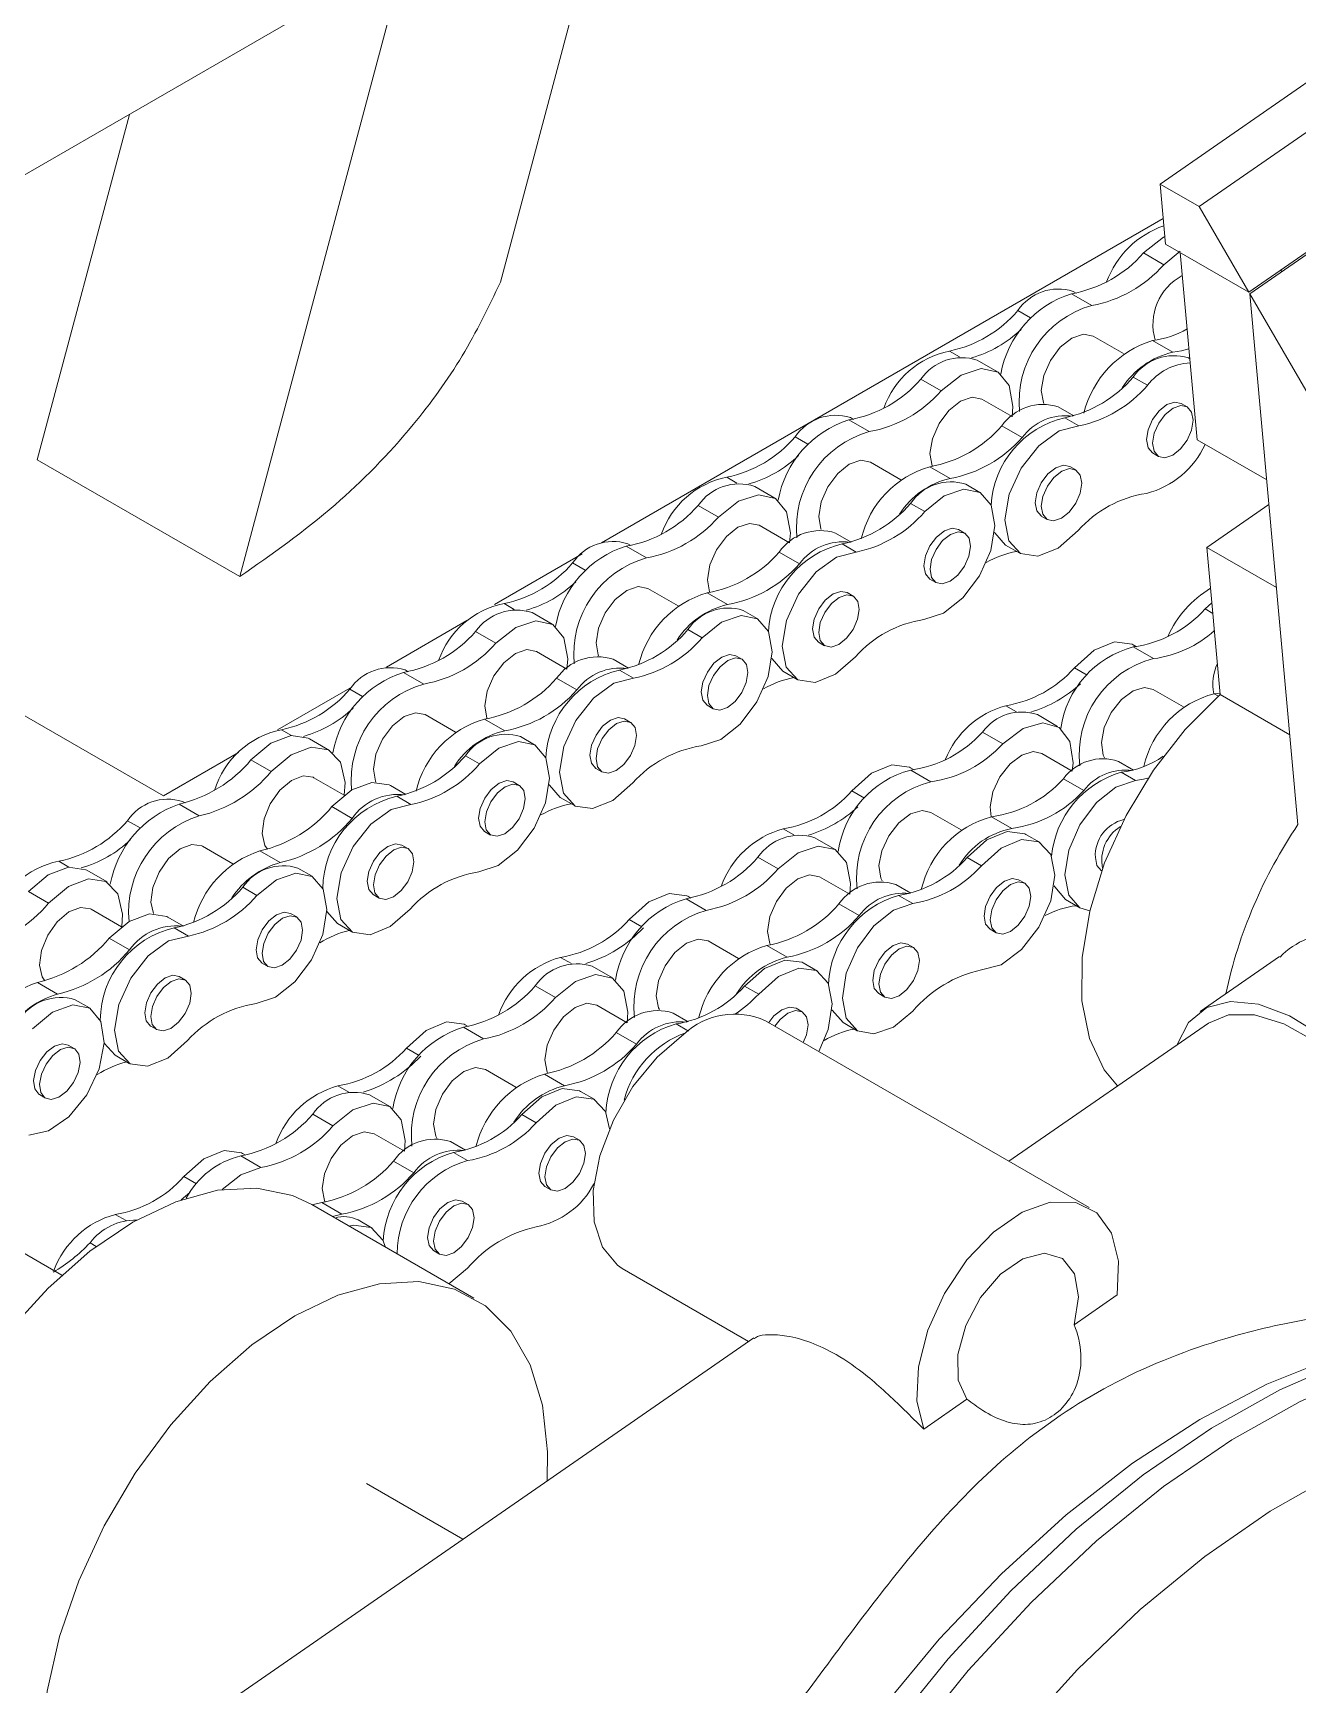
# Model space of a CAD drawing. Header units: millimetres. Extents: x -250 to 3947, y -1468 to 870.
# Drawn here: x 427.17 to 449.27, y 154.82 to 183.68 of the extents above; entities that cross this region are included whole.
import ezdxf

# ---------------------------------------------------------------- set-up
doc = ezdxf.new("R2010")
doc.units = ezdxf.units.MM

msp = doc.modelspace()

# ---------------------------------------------------------------- linework, layer by layer
at = {"color": 7, "linetype": 'Continuous', "lineweight": 15}
for p, q in [((418.8447, 176.4767), (437.2998, 187.1306)), ((435.3398, 179.3272), (437.3103, 186.7163)), ((433.6803, 185.0411), (430.7847, 174.1827)), ((446.86, 181.0412), (450.0263, 183.2332)), ((447.5427, 180.647), (450.7091, 182.8391)), ((428.8582, 182.2573), (427.2492, 176.2237)), ((448.4105, 179.1524), (451.5768, 181.3444)), ((448.4285, 179.1215), (451.5948, 181.3135)), ((447.5427, 180.647), (446.86, 181.0412)), ((446.86, 181.0412), (446.9552, 179.9925)), ((448.4105, 179.1524), (447.5427, 180.647)), ((446.915, 180.4359), (437.107, 174.7739)), ((446.5719, 179.8362), (446.9255, 179.6321)), ((447.2098, 179.8681), (446.9255, 179.6321)), ((448.4105, 179.1524), (446.9552, 179.9925)), ((447.5089, 176.5726), (447.2119, 179.8443)), ((448.9966, 179.5148), (448.9625, 179.5345)), ((445.3153, 179.124), (445.6688, 178.9199)), ((445.3949, 179.1346), (445.3411, 179.1656)), ((448.4285, 179.1215), (449.2698, 169.8525)), ((450.6017, 175.3784), (448.4285, 179.1215)), ((415.3086, 178.5181), (429.4508, 170.354)), ((446.2218, 178.0798), (445.6921, 178.3856)), ((443.1803, 178.1219), (443.3564, 178.0202)), ((447.083, 178.1034), (446.7295, 178.3075)), ((444.0227, 177.7598), (443.6691, 177.9639)), ((447.3804, 177.9884), (447.3563, 178.0022)), ((442.683, 177.632), (443.0365, 177.4279)), ((446.6406, 177.5245), (446.3932, 177.6674)), ((444.2774, 176.9777), (443.7477, 177.2835)), ((447.3349, 177.1486), (447.2289, 177.2098)), ((441.4263, 176.9197), (441.7799, 176.7156)), ((441.506, 176.9303), (441.4522, 176.9614)), ((445.3552, 176.9905), (445.0833, 177.1475)), ((445.443, 176.8156), (445.1955, 176.9585)), ((444.4507, 176.6114), (444.0972, 176.8155)), ((446.7289, 176.3438), (446.835, 176.2826)), ((448.7235, 175.8714), (447.5089, 176.5726)), ((430.7847, 174.1827), (427.2492, 176.2237)), ((442.3329, 175.8756), (441.8032, 176.1814)), ((443.1941, 175.8992), (442.8406, 176.1033)), ((445.3905, 176.0465), (445.2844, 176.1077)), ((439.2914, 175.9176), (439.4674, 175.816)), ((440.1337, 175.5556), (439.7802, 175.7597)), ((443.7149, 175.6551), (443.4674, 175.798)), ((442.7517, 175.3203), (442.5042, 175.4631)), ((448.7623, 175.4434), (447.6794, 174.6937)), ((438.794, 175.4277), (439.1476, 175.2236)), ((444.7844, 175.2416), (444.8905, 175.1804)), ((440.3885, 174.7734), (439.8588, 175.0792)), ((441.4663, 174.7863), (441.1944, 174.9432)), ((443.446, 174.9443), (443.3399, 175.0056)), ((436.7695, 174.579), (435.2363, 173.6939)), ((437.5374, 174.7154), (437.891, 174.5113)), ((437.617, 174.726), (437.5632, 174.7571)), ((440.5618, 174.4072), (440.2083, 174.6113)), ((441.5541, 174.6114), (441.3066, 174.7542)), ((444.162, 174.735), (444.4095, 174.5921)), ((448.894, 173.9926), (447.6794, 174.6937)), ((447.6794, 174.6937), (447.9128, 172.1224)), ((442.84, 174.1395), (442.946, 174.0783)), ((435.4024, 173.7133), (435.5785, 173.6117)), ((438.444, 173.6713), (437.9143, 173.9771)), ((439.3052, 173.6949), (438.9516, 173.899)), ((441.5015, 173.8422), (441.3955, 173.9034)), ((447.6483, 173.6188), (447.7673, 173.7261)), ((436.2448, 173.3513), (435.8912, 173.5554)), ((439.826, 173.4508), (439.5785, 173.5937)), ((434.7513, 173.4139), (433.3468, 172.6031)), ((434.9051, 173.2234), (435.2587, 173.0193)), ((438.8628, 173.116), (438.6153, 173.2589)), ((436.4995, 172.5692), (435.9698, 172.875)), ((440.8955, 173.0374), (441.0016, 172.9762)), ((446.4512, 172.9595), (446.3908, 172.9944)), ((446.3927, 172.9548), (446.7463, 172.7507)), ((433.7281, 172.5218), (433.6743, 172.5528)), ((437.5774, 172.582), (437.3055, 172.739)), ((437.6652, 172.4071), (437.4177, 172.55)), ((439.5571, 172.7401), (439.451, 172.8013)), ((445.3644, 172.5893), (445.5857, 172.4616)), ((433.6485, 172.5112), (434.0021, 172.3071)), ((436.6729, 172.2029), (436.3193, 172.407)), ((440.273, 172.5307), (440.5205, 172.3878)), ((432.7519, 172.2597), (431.4478, 171.5068)), ((447.2716, 171.9086), (446.7419, 172.2144)), ((447.807, 172.1384), (447.9105, 172.1487)), ((449.1274, 171.4212), (447.9128, 172.1224)), ((434.5551, 171.467), (434.0254, 171.7728)), ((435.4163, 171.4907), (435.0627, 171.6948)), ((437.6126, 171.6379), (437.5065, 171.6992)), ((438.951, 171.9353), (439.0571, 171.874)), ((445.0723, 171.5681), (444.7188, 171.7722)), ((431.5135, 171.5091), (431.6896, 171.4074)), ((443.7609, 171.4688), (444.1145, 171.2647)), ((430.762, 171.1109), (429.4508, 170.354)), ((432.3559, 171.147), (432.0023, 171.3511)), ((435.937, 171.2466), (435.6896, 171.3894)), ((430.9806, 170.9815), (431.3342, 170.7774)), ((434.9739, 170.9117), (434.7264, 171.0546)), ((437.0066, 170.8331), (437.1126, 170.7719)), ((442.5638, 170.8095), (442.5035, 170.8444)), ((445.327, 170.786), (444.7973, 171.0918)), ((446.397, 170.8034), (446.133, 170.9558)), ((432.6106, 170.3649), (432.0809, 170.6707)), ((433.6885, 170.3778), (433.4165, 170.5347)), ((435.6681, 170.5358), (435.5621, 170.597)), ((442.5054, 170.8048), (442.8589, 170.6007)), ((445.5287, 170.4483), (445.1752, 170.6524)), ((446.4297, 170.6219), (446.1822, 170.7648)), ((429.8302, 170.2296), (429.7863, 170.255)), ((433.7763, 170.2028), (433.5288, 170.3457)), ((436.3841, 170.3264), (436.6316, 170.1836)), ((441.477, 170.4393), (441.6983, 170.3116)), ((429.7246, 170.2087), (430.0782, 170.0046)), ((432.7484, 169.961), (432.3948, 170.1651)), ((443.3842, 169.7586), (442.8545, 170.0644)), ((444.2731, 169.7843), (443.9196, 169.9884)), ((435.0621, 169.731), (435.1682, 169.6698)), ((444.7662, 169.5381), (444.5187, 169.681)), ((430.6671, 169.1692), (430.1374, 169.475)), ((431.4924, 169.1882), (431.1388, 169.3923)), ((433.7237, 169.4337), (433.6176, 169.4949)), ((441.185, 169.4181), (440.8314, 169.6222)), ((427.6255, 169.2112), (427.8016, 169.1096)), ((432.0491, 168.9487), (431.8016, 169.0916)), ((439.8375, 169.2822), (440.1911, 169.0781)), ((443.7398, 169.1331), (443.4923, 169.276)), ((428.4679, 168.8492), (428.1144, 169.0533)), ((441.4397, 168.636), (440.91, 168.9418)), ((442.5096, 168.6535), (442.2456, 168.8058)), ((444.4973, 168.8274), (444.3912, 168.8886)), ((445.8341, 169.05), (445.8421, 169.0453)), ((427.0927, 168.6836), (427.4462, 168.4795)), ((431.0859, 168.6139), (430.8384, 168.7568)), ((433.1176, 168.6289), (433.2237, 168.5676)), ((438.5808, 168.5568), (438.9344, 168.3527)), ((438.6662, 168.5693), (438.6144, 168.5992)), ((442.5423, 168.4719), (442.2948, 168.6148)), ((445.2117, 168.5433), (445.4591, 168.4004)), ((428.7226, 168.067), (428.1929, 168.3728)), ((429.8005, 168.0799), (429.5286, 168.2369)), ((431.7802, 168.2379), (431.6741, 168.2992)), ((432.3073, 168.3346), (432.4952, 168.1222)), ((441.6053, 168.2617), (441.2517, 168.4658)), ((429.8883, 167.905), (429.6408, 168.0478)), ((432.4952, 168.1222), (432.7427, 167.9793)), ((437.5879, 168.1942), (437.8092, 168.0665)), ((443.8913, 168.0225), (443.9973, 167.9613)), ((428.8604, 167.6631), (428.5069, 167.8672)), ((439.4951, 167.5135), (438.9654, 167.8193)), ((440.3486, 167.5363), (439.9951, 167.7404)), ((442.5527, 167.7048), (442.4467, 167.766)), ((431.1741, 167.4331), (431.2802, 167.3719)), ((437.2959, 167.173), (436.9423, 167.3771)), ((440.8771, 167.293), (440.6296, 167.4359)), ((448.9487, 167.548), (447.5628, 166.5886)), ((427.6044, 166.8904), (427.2509, 167.0945)), ((429.8357, 167.1358), (429.7297, 167.197)), ((428.1611, 166.6508), (427.9136, 166.7937)), ((435.9484, 167.0371), (436.302, 166.833)), ((439.8507, 166.888), (439.6032, 167.0308)), ((441.9467, 166.9), (442.0528, 166.8387)), ((437.5506, 166.3909), (437.0209, 166.6967)), ((438.6205, 166.4083), (438.3565, 166.5607)), ((440.6082, 166.5822), (440.5021, 166.6435)), ((429.2297, 166.331), (429.3357, 166.2698)), ((434.6917, 166.3116), (435.0453, 166.1075)), ((434.7771, 166.3242), (434.7253, 166.3541)), ((437.7162, 166.0166), (437.3627, 166.2207)), ((445.6248, 163.1612), (439.9679, 166.4268)), ((441.3243, 166.3933), (441.5718, 166.2504)), ((447.7051, 166.383), (444.2215, 163.9713)), ((427.8922, 165.9401), (427.7862, 166.0013)), ((428.4193, 166.0367), (428.6072, 165.8243)), ((433.6988, 165.9491), (433.9201, 165.8214)), ((428.6072, 165.8243), (428.8547, 165.6815)), ((435.606, 165.2683), (435.0763, 165.5741)), ((436.4595, 165.2911), (436.106, 165.4952)), ((427.2862, 165.1353), (427.3923, 165.074)), ((433.4068, 164.9279), (433.0532, 165.132)), ((436.988, 165.0479), (436.7405, 165.1907)), ((432.0593, 164.792), (432.4129, 164.5879)), ((435.9616, 164.6428), (435.7141, 164.7857)), ((433.6615, 164.1458), (433.1318, 164.4516)), ((434.7314, 164.1632), (434.4674, 164.3156)), ((436.7191, 164.3371), (436.6131, 164.3983)), ((430.8027, 164.0665), (431.1562, 163.8624)), ((430.888, 164.0791), (430.8362, 164.109)), ((433.8271, 163.7715), (433.4736, 163.9756)), ((434.7642, 163.9817), (434.5167, 164.1246)), ((429.8098, 163.704), (430.031, 163.5763)), ((427.6768, 161.983), (425.2277, 163.3968)), ((436.1131, 163.5323), (436.2191, 163.4711)), ((434.8717, 161.5821), (432.0433, 163.2149)), ((432.05, 163.211), (432.2169, 163.2501)), ((432.5704, 163.046), (432.2169, 163.2501)), ((432.4036, 163.0069), (432.5704, 163.046)), ((434.7746, 163.2145), (434.6685, 163.2758)), ((433.0989, 162.8027), (432.8514, 162.9456)), ((434.1686, 162.4097), (434.2746, 162.3485)), ((434.7642, 162.1029), (434.4371, 161.833)), ((437.4682, 162.0966), (439.6741, 160.8231)), ((445.3609, 161.1139), (446.1142, 161.6354)), ((439.763, 160.8846), (428.3554, 152.9872)), ((442.7321, 159.2939), (443.4854, 159.8155)), ((434.6848, 157.369), (433.0008, 158.3411))]:
    msp.add_line(p, q, dxfattribs=at)
at = {"color": 8, "linetype": 'Continuous', "lineweight": 15}
for p, q in [((444.3779, 178.8308), (444.5984, 178.7035)), ((440.489, 176.6265), (440.7095, 176.4992)), ((436.6, 174.4223), (436.8206, 174.295)), ((447.6483, 173.6188), (447.7841, 173.5404)), ((432.7111, 172.218), (432.9316, 172.0907)), ((447.8816, 172.0953), (447.807, 172.1384)), ((444.167, 171.9282), (444.3541, 171.8201)), ((428.8232, 169.9201), (429.0437, 169.7928)), ((440.2796, 169.7782), (440.4667, 169.6702)), ((436.3905, 167.5331), (436.5776, 167.425)), ((438.6222, 166.2447), (438.4058, 166.3697)), ((432.5014, 165.2879), (432.6885, 165.1799)), ((428.6123, 163.0428), (428.7995, 162.9348)), ((428.1703, 162.5469), (428.2802, 162.4834))]:
    msp.add_line(p, q, dxfattribs=at)
at = {"color": 7, "linetype": 'Continuous', "lineweight": 15, "flags": 128}
for points in [[(446.9433, 180.1234), (446.9232, 180.1124), (446.5719, 179.8362)], [(445.6921, 178.3856), (445.5246, 178.4194), (445.322, 178.3512), (445.1187, 178.1894), (444.9456, 177.9585), (444.8291, 177.6938), (444.7869, 177.4355), (444.8254, 177.223), (444.8322, 177.2083)], [(447.3645, 178.1637), (447.2345, 178.1281), (447.083, 178.1034)], [(444.2786, 176.977), (444.2919, 177.155), (444.2258, 177.5219), (444.031, 177.7549), (443.7369, 177.8188), (443.3878, 177.704), (443.0365, 177.4279)], [(442.8865, 176.1087), (442.8809, 176.1208), (442.8424, 176.3334), (442.8846, 176.5917), (443.0011, 176.8564), (443.1742, 177.0873), (443.3775, 177.2491), (443.5801, 177.3173), (443.7477, 177.2835)], [(447.2289, 177.2098), (447.1171, 177.2324), (446.9821, 177.1869), (446.8466, 177.079), (446.7312, 176.9251), (446.6535, 176.7486), (446.6253, 176.5764), (446.651, 176.4347), (446.7266, 176.3451), (446.7289, 176.3438)], [(446.7314, 176.5152), (446.7595, 176.6874), (446.8372, 176.8639), (446.9526, 177.0178), (447.0881, 177.1257), (447.2232, 177.1712), (447.3372, 177.1473), (447.4128, 177.0577), (447.4385, 176.916), (447.4103, 176.7438), (447.3327, 176.5673), (447.2173, 176.4134), (447.0817, 176.3055), (446.9467, 176.26), (446.8327, 176.2839), (446.7571, 176.3735), (446.7314, 176.5152)], [(445.443, 176.8156), (445.0981, 176.7295), (444.7427, 176.4698), (444.4353, 176.0792), (444.2265, 175.6222), (444.1506, 175.1737), (444.2201, 174.8077), (444.4236, 174.5843), (444.7276, 174.5403), (445.0821, 174.683), (445.4287, 174.9888)], [(441.8032, 176.1814), (441.6356, 176.2152), (441.4331, 176.147), (441.2298, 175.9851), (441.0567, 175.7543), (440.9401, 175.4895), (440.8979, 175.2312), (440.9365, 175.0187), (440.9433, 175.004)], [(445.2844, 176.1077), (445.1727, 176.1302), (445.0376, 176.0848), (444.9021, 175.9769), (444.7867, 175.823), (444.709, 175.6465), (444.6809, 175.4743), (444.7066, 175.3326), (444.7822, 175.243), (444.7844, 175.2416)], [(444.7869, 175.4131), (444.8151, 175.5853), (444.8927, 175.7617), (445.0081, 175.9156), (445.1437, 176.0235), (445.2787, 176.069), (445.3927, 176.0451), (445.4683, 175.9555), (445.494, 175.8138), (445.4659, 175.6416), (445.3882, 175.4652), (445.2728, 175.3112), (445.1373, 175.2033), (445.0022, 175.1579), (444.8882, 175.1818), (444.8126, 175.2714), (444.7869, 175.4131)], [(440.3897, 174.7727), (440.403, 174.9507), (440.3368, 175.3176), (440.142, 175.5506), (439.8479, 175.6146), (439.4989, 175.4998), (439.1476, 175.2236)], [(442.7369, 173.433), (443.0755, 173.5437), (443.4163, 173.8124), (443.707, 174.1979), (443.9028, 174.641), (443.9738, 175.0735), (443.909, 175.4291), (443.7183, 175.6531), (443.4312, 175.7111), (443.0916, 175.5942), (442.7517, 175.3203)], [(438.9976, 173.9045), (438.992, 173.9166), (438.9535, 174.1291), (438.9957, 174.3874), (439.1122, 174.6521), (439.2853, 174.883), (439.4886, 175.0448), (439.6912, 175.113), (439.8588, 175.0792)], [(443.3399, 175.0056), (443.2282, 175.0281), (443.0932, 174.9826), (442.9576, 174.8748), (442.8422, 174.7208), (442.7646, 174.5444), (442.7364, 174.3722), (442.7621, 174.2305), (442.8377, 174.1409), (442.84, 174.1395)], [(442.8425, 174.3109), (442.8706, 174.4831), (442.9483, 174.6596), (443.0637, 174.8135), (443.1992, 174.9214), (443.3343, 174.9669), (443.4483, 174.943), (443.5239, 174.8534), (443.5495, 174.7117), (443.5214, 174.5395), (443.4437, 174.363), (443.3283, 174.2091), (443.1928, 174.1012), (443.0577, 174.0557), (442.9437, 174.0796), (442.8682, 174.1692), (442.8425, 174.3109)], [(443.9679, 174.961), (443.9726, 174.9506), (444.162, 174.735)], [(441.5541, 174.6114), (441.2092, 174.5252), (440.8538, 174.2655), (440.5464, 173.875), (440.3375, 173.4179), (440.2616, 172.9694), (440.3312, 172.6034), (440.5347, 172.3801), (440.8387, 172.3361), (441.1932, 172.4788), (441.5398, 172.7846)], [(437.9143, 173.9771), (437.7467, 174.0109), (437.5441, 173.9427), (437.3408, 173.7809), (437.1677, 173.55), (437.0512, 173.2853), (437.009, 173.027), (437.0475, 172.8145), (437.0544, 172.7997)], [(441.3955, 173.9034), (441.2837, 173.926), (441.1487, 173.8805), (441.0132, 173.7726), (440.8978, 173.6187), (440.8201, 173.4422), (440.792, 173.27), (440.8176, 173.1283), (440.8932, 173.0387), (440.8955, 173.0374)], [(440.898, 173.2088), (440.9262, 173.381), (441.0038, 173.5575), (441.1192, 173.7114), (441.2547, 173.8193), (441.3898, 173.8648), (441.5038, 173.8409), (441.5794, 173.7513), (441.6051, 173.6096), (441.5769, 173.4374), (441.4993, 173.2609), (441.3839, 173.107), (441.2483, 172.9991), (441.1133, 172.9536), (440.9993, 172.9775), (440.9237, 173.0671), (440.898, 173.2088)], [(438.848, 171.2288), (439.1866, 171.3394), (439.5274, 171.6081), (439.818, 171.9936), (440.0139, 172.4367), (440.0849, 172.8692), (440.0201, 173.2248), (439.8294, 173.4488), (439.5422, 173.5068), (439.2026, 173.3899), (438.8628, 173.116)], [(436.5008, 172.5684), (436.5141, 172.7464), (436.4479, 173.1134), (436.2531, 173.3464), (435.959, 173.4103), (435.61, 173.2955), (435.2587, 173.0193)], [(435.1086, 171.7002), (435.1031, 171.7123), (435.0645, 171.9248), (435.1067, 172.1831), (435.2233, 172.4479), (435.3964, 172.6787), (435.5997, 172.8406), (435.8022, 172.9088), (435.9698, 172.875)], [(445.3644, 172.5893), (445.7102, 172.8983), (446.0652, 173.045), (446.3709, 173.0052), (446.3908, 172.9944)], [(439.451, 172.8013), (439.3393, 172.8239), (439.2042, 172.7784), (439.0687, 172.6705), (438.9533, 172.5166), (438.8756, 172.3401), (438.8475, 172.1679), (438.8732, 172.0262), (438.9488, 171.9366), (438.951, 171.9353)], [(438.9536, 172.1067), (438.9817, 172.2789), (439.0594, 172.4553), (439.1748, 172.6093), (439.3103, 172.7172), (439.4453, 172.7626), (439.5593, 172.7387), (439.6349, 172.6491), (439.6606, 172.5074), (439.6325, 172.3352), (439.5548, 172.1588), (439.4394, 172.0048), (439.3039, 171.8969), (439.1688, 171.8515), (439.0548, 171.8754), (438.9792, 171.965), (438.9536, 172.1067)], [(440.0789, 172.7568), (440.0837, 172.7463), (440.273, 172.5307)], [(437.6652, 172.4071), (437.3203, 172.3209), (436.9649, 172.0612), (436.6574, 171.6707), (436.4486, 171.2136), (436.3727, 170.7652), (436.4422, 170.3992), (436.6457, 170.1758), (436.9497, 170.1318), (437.3042, 170.2745), (437.6509, 170.5803)], [(446.1205, 165.2859), (445.884, 165.5706), (445.6272, 166.1136), (445.497, 166.7755), (445.4987, 167.5287), (445.6324, 168.342), (445.8924, 169.1818), (446.2681, 170.0132), (446.7437, 170.8017), (447.2997, 171.5146), (447.9128, 172.1224)], [(446.7419, 172.2144), (446.5902, 172.2492), (446.3892, 172.1895), (446.1847, 172.0347), (446.008, 171.8084), (445.8859, 171.545), (445.8371, 171.2846), (445.8689, 171.0669), (445.8928, 171.0167)], [(434.0254, 171.7728), (433.8578, 171.8067), (433.6552, 171.7385), (433.4519, 171.5766), (433.2788, 171.3457), (433.1623, 171.081), (433.1201, 170.8227), (433.1586, 170.6102), (433.1654, 170.5955)], [(437.5065, 171.6992), (437.3948, 171.7217), (437.2598, 171.6763), (437.1242, 171.5684), (437.0088, 171.4144), (436.9312, 171.238), (436.903, 171.0658), (436.9287, 170.9241), (437.0043, 170.8345), (437.0066, 170.8331)], [(432.0023, 171.3511), (431.9831, 171.3616), (431.6808, 171.4063), (431.3289, 171.2729), (430.9806, 170.9815)], [(437.0091, 171.0045), (437.0372, 171.1767), (437.1149, 171.3532), (437.2303, 171.5071), (437.3658, 171.615), (437.5009, 171.6605), (437.6149, 171.6366), (437.6905, 171.547), (437.7162, 171.4053), (437.688, 171.2331), (437.6103, 171.0566), (437.495, 170.9027), (437.3594, 170.7948), (437.2244, 170.7493), (437.1104, 170.7732), (437.0348, 170.8628), (437.0091, 171.0045)], [(444.1145, 171.2647), (444.4677, 171.5286), (444.8141, 171.6287), (445.1014, 171.5498), (445.2862, 171.3039), (445.3408, 170.928), (445.3283, 170.7853)], [(432.6119, 170.3642), (432.6247, 170.5864), (432.5439, 170.9413), (432.3367, 171.1575), (432.0344, 171.2022), (431.6825, 171.0688), (431.3342, 170.7774)], [(434.9591, 169.0245), (435.2977, 169.1351), (435.6384, 169.4039), (435.9291, 169.7894), (436.125, 170.2324), (436.1959, 170.665), (436.1311, 171.0206), (435.9405, 171.2446), (435.6533, 171.3025), (435.3137, 171.1856), (434.9739, 170.9117)], [(444.7973, 171.0918), (444.6457, 171.1266), (444.4446, 171.067), (444.2402, 170.9122), (444.0634, 170.6859), (443.9414, 170.4224), (443.8925, 170.1621), (443.9102, 169.9878)], [(441.477, 170.4393), (441.8228, 170.7483), (442.1778, 170.895), (442.4835, 170.8552), (442.5035, 170.8444)], [(431.2709, 169.4198), (431.2229, 169.4895), (431.1759, 169.695), (431.2096, 169.9503), (431.3188, 170.2163), (431.487, 170.4526), (431.6885, 170.6232), (431.8927, 170.7022), (432.0684, 170.6774), (432.0809, 170.6707)], [(433.4165, 170.5347), (433.3973, 170.5452), (433.095, 170.5899), (432.7432, 170.4565), (432.3948, 170.1651)], [(435.5621, 170.597), (435.4503, 170.6196), (435.3153, 170.5741), (435.1798, 170.4662), (435.0644, 170.3123), (434.9867, 170.1358), (434.9586, 169.9636), (434.9842, 169.8219), (435.0598, 169.7323), (435.0621, 169.731)], [(435.0646, 169.9024), (435.0928, 170.0746), (435.1704, 170.2511), (435.2858, 170.405), (435.4214, 170.5129), (435.5564, 170.5584), (435.6704, 170.5345), (435.746, 170.4449), (435.7717, 170.3032), (435.7436, 170.131), (435.6659, 169.9545), (435.5505, 169.8006), (435.4149, 169.6927), (435.2799, 169.6472), (435.1659, 169.6711), (435.0903, 169.7607), (435.0646, 169.9024)], [(436.19, 170.5525), (436.1947, 170.542), (436.3841, 170.3264)], [(445.6331, 168.3448), (445.4614, 168.3992), (445.2681, 168.6196), (445.2002, 168.9727), (445.2681, 169.4042), (445.4614, 169.8478), (445.7503, 170.2354), (446.0905, 170.5073), (446.4297, 170.6219)], [(446.4297, 170.6219), (446.5735, 170.6435), (446.6501, 170.6621)], [(433.7763, 170.2028), (433.4313, 170.1167), (433.0759, 169.857), (432.7685, 169.4665), (432.5597, 169.0094), (432.4838, 168.5609), (432.5533, 168.1949), (432.7568, 167.9715), (433.0608, 167.9275), (433.4153, 168.0702), (433.7619, 168.376)], [(442.8545, 170.0644), (442.7029, 170.0992), (442.5018, 170.0395), (442.2973, 169.8848), (442.1206, 169.6584), (441.9985, 169.395), (441.9497, 169.1346), (441.9815, 168.9169), (442.0054, 168.8667)], [(443.4923, 169.276), (443.8381, 169.5849), (444.193, 169.7316), (444.4988, 169.6918), (444.5187, 169.681)], [(430.1374, 169.475), (430.1249, 169.4817), (429.9492, 169.5064), (429.745, 169.4274), (429.5435, 169.2568), (429.3753, 169.0205), (429.2661, 168.7545), (429.2324, 168.4993), (429.2775, 168.2976)], [(433.6176, 169.4949), (433.5059, 169.5175), (433.3708, 169.472), (433.2353, 169.3641), (433.1199, 169.2102), (433.0422, 169.0337), (433.0141, 168.8615), (433.0398, 168.7198), (433.1154, 168.6302), (433.1176, 168.6289)], [(433.1202, 168.8003), (433.1483, 168.9725), (433.226, 169.1489), (433.3414, 169.3029), (433.4769, 169.4108), (433.6119, 169.4562), (433.726, 169.4323), (433.8015, 169.3427), (433.8272, 169.201), (433.7991, 169.0288), (433.7214, 168.8524), (433.606, 168.6984), (433.4705, 168.5905), (433.3354, 168.5451), (433.2214, 168.569), (433.1458, 168.6586), (433.1202, 168.8003)], [(440.1911, 169.0781), (440.5418, 169.3577), (440.8915, 169.4765), (441.1874, 169.4167), (441.3849, 169.1873), (441.4543, 168.8229), (441.4409, 168.6353)], [(443.7398, 169.1331), (444.0856, 169.4421), (444.4405, 169.5887), (444.7462, 169.5489), (444.9524, 169.3292), (445.0251, 168.9658), (444.9524, 168.5184), (444.7462, 168.0607), (444.4405, 167.6679), (444.0856, 167.4048), (443.7398, 167.3145)], [(428.1144, 169.0533), (428.0952, 169.0637), (427.7929, 169.1084), (427.441, 168.975), (427.0927, 168.6836)], [(445.8341, 169.05), (445.8341, 169.05), (445.7574, 169.1382), (445.7305, 169.2789)], [(428.7239, 168.0663), (428.7367, 168.2886), (428.6559, 168.6435), (428.4487, 168.8596), (428.1464, 168.9043), (427.7945, 168.7709), (427.4462, 168.4795)], [(431.0711, 166.7266), (431.4097, 166.8373), (431.7505, 167.106), (432.0412, 167.4915), (432.237, 167.9346), (432.308, 168.3671), (432.2432, 168.7227), (432.0525, 168.9467), (431.7654, 169.0047), (431.4257, 168.8878), (431.0859, 168.6139)], [(440.91, 168.9418), (440.7379, 168.9752), (440.535, 168.9047), (440.332, 168.7409), (440.16, 168.5088), (440.045, 168.2438), (440.0047, 167.9861), (440.045, 167.7751), (440.0581, 167.7491)], [(443.8913, 168.0225), (443.8912, 168.0225), (443.8146, 168.1108), (443.7877, 168.2515), (443.8146, 168.4232), (443.8912, 168.5999), (444.0059, 168.7546), (444.1413, 168.8638), (444.2766, 168.9109), (444.3912, 168.8886)], [(444.6009, 168.5984), (444.574, 168.7391), (444.4973, 168.8273), (444.3826, 168.8496), (444.2473, 168.8026), (444.112, 168.6934), (443.9973, 168.5387), (443.9207, 168.362), (443.8938, 168.1902), (443.9207, 168.0495), (443.9973, 167.9613), (444.112, 167.939), (444.2473, 167.9861), (444.3826, 168.0952), (444.4973, 168.25), (444.574, 168.4267), (444.6009, 168.5984)], [(437.5879, 168.1942), (437.9337, 168.5032), (438.2887, 168.6499), (438.5944, 168.6101), (438.6144, 168.5992)], [(445.2117, 168.5433), (445.0206, 168.7625), (445.0119, 168.7825)], [(427.3829, 167.1219), (427.335, 167.1916), (427.2879, 167.3972), (427.3216, 167.6524), (427.4309, 167.9184), (427.599, 168.1547), (427.8005, 168.3253), (428.0047, 168.4043), (428.1804, 168.3796), (428.1929, 168.3728)], [(429.5286, 168.2369), (429.5094, 168.2473), (429.2071, 168.292), (428.8552, 168.1586), (428.5069, 167.8672)], [(431.6741, 168.2992), (431.5624, 168.3217), (431.4273, 168.2763), (431.2918, 168.1684), (431.1764, 168.0144), (431.0987, 167.838), (431.0706, 167.6658), (431.0963, 167.5241), (431.1719, 167.4345), (431.1741, 167.4331)], [(431.1767, 167.6045), (431.2048, 167.7767), (431.2825, 167.9532), (431.3979, 168.1071), (431.5334, 168.215), (431.6684, 168.2605), (431.7825, 168.2366), (431.858, 168.147), (431.8837, 168.0053), (431.8556, 167.8331), (431.7779, 167.6566), (431.6625, 167.5027), (431.527, 167.3948), (431.3919, 167.3494), (431.2779, 167.3732), (431.2023, 167.4628), (431.1767, 167.6045)], [(442.5423, 166.5931), (442.2031, 166.316), (441.8629, 166.1952), (441.574, 166.2492), (441.3807, 166.4696), (441.3128, 166.8227), (441.3807, 167.2542), (441.574, 167.6978), (441.8629, 168.0854), (442.2031, 168.3573), (442.5423, 168.4719)], [(429.8883, 167.905), (429.5434, 167.8188), (429.188, 167.5591), (428.8806, 167.1686), (428.6717, 166.7115), (428.5958, 166.263), (428.6654, 165.897), (428.8689, 165.6737), (429.1729, 165.6297), (429.5273, 165.7723), (429.874, 166.0782)], [(438.9654, 167.8193), (438.7934, 167.8527), (438.5905, 167.7821), (438.3875, 167.6184), (438.2155, 167.3863), (438.1005, 167.1212), (438.0601, 166.8636), (438.1005, 166.6525), (438.1163, 166.6216)], [(441.8432, 167.1289), (441.8701, 167.3007), (441.9467, 167.4774), (442.0614, 167.6321), (442.1967, 167.7413), (442.332, 167.7883), (442.4467, 167.766)], [(442.6563, 167.4759), (442.6294, 167.6166), (442.5528, 167.7048), (442.4381, 167.7271), (442.3028, 167.68), (442.1675, 167.5708), (442.0528, 167.4161), (441.9761, 167.2394), (441.9492, 167.0677), (441.9761, 166.927), (442.0528, 166.8388), (442.1675, 166.8165), (442.3028, 166.8635), (442.4381, 166.9727), (442.5528, 167.1274), (442.6294, 167.3041), (442.6563, 167.4759)], [(439.6032, 167.0308), (439.949, 167.3398), (440.304, 167.4865), (440.6097, 167.4467), (440.6296, 167.4359)], [(429.7297, 167.197), (429.6179, 167.2196), (429.4829, 167.1741), (429.3473, 167.0662), (429.232, 166.9123), (429.1543, 166.7358), (429.1261, 166.5636), (429.1518, 166.4219), (429.2274, 166.3323), (429.2297, 166.331)], [(429.2322, 166.5024), (429.2603, 166.6746), (429.338, 166.8511), (429.4534, 167.005), (429.5889, 167.1129), (429.724, 167.1584), (429.838, 167.1345), (429.9136, 167.0449), (429.9393, 166.9032), (429.9111, 166.731), (429.8335, 166.5545), (429.7181, 166.4006), (429.5825, 166.2927), (429.4475, 166.2472), (429.3335, 166.2711), (429.2579, 166.3607), (429.2322, 166.5024)], [(436.302, 166.833), (436.6527, 167.1125), (437.0024, 167.2314), (437.2983, 167.1716), (437.4958, 166.9422), (437.5652, 166.5778), (437.5519, 166.3902)], [(439.8507, 166.888), (440.1965, 167.1969), (440.5514, 167.3436), (440.8572, 167.3038), (441.0633, 167.0841), (441.136, 166.7207), (441.0633, 166.2733), (440.8995, 165.8891)], [(441.9467, 166.9), (441.9467, 166.9), (441.8701, 166.9882), (441.8432, 167.1289)], [(427.1668, 166.2823), (427.5161, 166.5771), (427.8687, 166.7059), (428.1667, 166.6476), (428.3608, 166.4117), (428.4193, 166.037), (428.3325, 165.5852), (428.1147, 165.1306), (427.8017, 164.748), (427.445, 164.5004), (427.1033, 164.4285)], [(437.0209, 166.6967), (436.8489, 166.7301), (436.6459, 166.6596), (436.443, 166.4958), (436.2709, 166.2637), (436.1559, 165.9987), (436.1156, 165.741), (436.1559, 165.5299), (436.169, 165.504)], [(440.0258, 166.3934), (440.1169, 166.5095), (440.2522, 166.6187), (440.3875, 166.6657), (440.5021, 166.6435)], [(440.7118, 166.3533), (440.6849, 166.494), (440.6082, 166.5822), (440.4935, 166.6045), (440.3582, 166.5575), (440.2229, 166.4483), (440.1319, 166.3322)], [(441.3243, 166.3933), (441.1332, 166.6125), (441.1316, 166.6161)], [(451.9334, 161.3515), (452.036, 161.8493), (452.0114, 162.4426), (451.8607, 163.1009), (451.5918, 163.7905), (451.2185, 164.476), (450.7598, 165.1223), (450.2393, 165.6962), (449.6837, 166.1683), (449.1216, 166.5143), (448.5816, 166.7165), (448.0917, 166.7646), (447.6767, 166.6561), (447.3581, 166.3965), (447.1526, 166.0005)], [(451.7406, 161.4629), (451.8546, 161.9321), (451.8403, 162.5006), (451.6984, 163.1367), (451.4369, 163.8049), (451.0704, 164.4677), (450.6193, 165.0884), (450.1087, 165.6321), (449.5673, 166.0686), (449.0252, 166.3736), (448.5127, 166.5299), (448.0583, 166.5288), (447.7051, 166.383)], [(433.6988, 165.9491), (434.0446, 166.2581), (434.3996, 166.4047), (434.7053, 166.3649), (434.7253, 166.3541)], [(440.6299, 166.0447), (440.6849, 166.1815), (440.7118, 166.3533)], [(427.2862, 165.1353), (427.2763, 165.1414), (427.2044, 165.2358), (427.1829, 165.3808), (427.2153, 165.5543), (427.2965, 165.73), (427.4141, 165.881), (427.5504, 165.9844), (427.6845, 166.0245), (427.7862, 166.0013)], [(427.9955, 165.6945), (427.9741, 165.8395), (427.9021, 165.9339), (427.7906, 165.9633), (427.6565, 165.9232), (427.5202, 165.8198), (427.4025, 165.6688), (427.3213, 165.4931), (427.289, 165.3196), (427.3104, 165.1746), (427.3824, 165.0802), (427.4939, 165.0508), (427.628, 165.0909), (427.7643, 165.1943), (427.882, 165.3454), (427.9632, 165.521), (427.9955, 165.6945)], [(437.4682, 162.0966), (437.382, 162.1537), (437.1192, 162.4678), (436.975, 162.915), (436.9601, 163.4621), (437.0756, 164.0684), (437.3129, 164.6891), (437.6544, 165.2781), (438.0748, 165.7917), (438.5428, 166.1919)], [(435.0763, 165.5741), (434.9043, 165.6075), (434.7014, 165.537), (434.4984, 165.3732), (434.3264, 165.1412), (434.2114, 164.8761), (434.171, 164.6184), (434.2114, 164.4074), (434.2273, 164.3765)], [(435.7141, 164.7857), (436.0599, 165.0947), (436.4149, 165.2413), (436.7206, 165.2016), (436.7405, 165.1907)], [(435.9616, 164.6428), (436.3074, 164.9518), (436.6623, 165.0985), (436.9681, 165.0587), (437.1742, 164.839), (437.2451, 164.5402)], [(432.4129, 164.5879), (432.7636, 164.8674), (433.1133, 164.9863), (433.4092, 164.9265), (433.6067, 164.6971), (433.6761, 164.3327), (433.6628, 164.145)], [(433.1318, 164.4516), (432.9598, 164.485), (432.7568, 164.4144), (432.5539, 164.2507), (432.3818, 164.0186), (432.2669, 163.7535), (432.2265, 163.4959), (432.2669, 163.2848), (432.2799, 163.2588)], [(436.1131, 163.5323), (436.1131, 163.5323), (436.0364, 163.6205), (436.0095, 163.7612), (436.0364, 163.933), (436.1131, 164.1097), (436.2278, 164.2644), (436.3631, 164.3736), (436.4984, 164.4206), (436.6131, 164.3983)], [(436.8227, 164.1082), (436.7958, 164.2489), (436.7191, 164.3371), (436.6044, 164.3594), (436.4691, 164.3124), (436.3338, 164.2032), (436.2191, 164.0484), (436.1425, 163.8718), (436.1156, 163.7), (436.1425, 163.5593), (436.2191, 163.4711), (436.3338, 163.4488), (436.4691, 163.4958), (436.6044, 163.605), (436.7191, 163.7597), (436.7958, 163.9364), (436.8227, 164.1082)], [(429.8098, 163.704), (430.1556, 164.0129), (430.5105, 164.1596), (430.8162, 164.1198), (430.8362, 164.109)], [(430.4804, 163.4778), (430.8055, 163.737), (431.1562, 163.8624)], [(425.7938, 152.3893), (425.3934, 152.6892), (424.992, 153.1934), (424.7046, 153.8314), (424.5397, 154.5848), (424.5019, 155.4316), (424.5924, 156.3473), (424.8085, 157.3052), (425.144, 158.2776), (425.5892, 159.2361), (426.131, 160.153), (426.7538, 161.0016), (427.4395, 161.7573), (428.1681, 162.3981), (428.9186, 162.9055), (429.669, 163.2646), (430.3976, 163.465), (431.0833, 163.501), (431.7061, 163.3715), (432.0433, 163.2149)], [(429.7616, 163.2984), (429.9113, 163.4227), (429.9158, 163.4268)], [(434.065, 162.6387), (434.0919, 162.8104), (434.1685, 162.9871), (434.2832, 163.1418), (434.4185, 163.251), (434.5538, 163.298), (434.6685, 163.2758)], [(434.8781, 162.9856), (434.8512, 163.1263), (434.7746, 163.2145), (434.6599, 163.2368), (434.5246, 163.1898), (434.3893, 163.0806), (434.2746, 162.9259), (434.198, 162.7492), (434.171, 162.5774), (434.198, 162.4367), (434.2746, 162.3485), (434.3893, 162.3262), (434.5246, 162.3733), (434.6599, 162.4824), (434.7746, 162.6372), (434.8512, 162.8139), (434.8781, 162.9856)], [(442.7321, 159.2939), (442.6149, 159.7892), (442.6393, 160.3816), (442.8033, 161.0233), (443.0937, 161.6629), (443.4872, 162.2489), (443.952, 162.734), (444.4509, 163.0794), (444.9437, 163.2572), (445.3907, 163.2531), (445.756, 163.0675), (446.0103, 162.7153), (446.1329, 162.2248), (446.1142, 161.6354)], [(432.6981, 162.8369), (432.7733, 162.8534), (433.079, 162.8136), (433.2852, 162.5939), (433.3289, 162.4727)], [(434.1686, 162.4097), (434.1685, 162.4097), (434.0919, 162.498), (434.065, 162.6387)], [(443.4854, 159.8155), (443.3362, 160.1487), (443.3293, 160.5979), (443.4656, 161.1018), (443.7265, 161.5911), (444.0763, 161.9989), (444.4669, 162.2694), (444.845, 162.3654), (445.1586, 162.2738), (445.3649, 162.0072), (445.4355, 161.6021), (445.3609, 161.1139)], [(427.9431, 151.3753), (427.8204, 151.5605), (427.533, 152.1986), (427.3681, 152.952), (427.3303, 153.7988), (427.4208, 154.7145), (427.637, 155.6724), (427.9725, 156.6448), (428.4176, 157.6033), (428.9594, 158.5202), (429.5822, 159.3688), (430.2679, 160.1245), (430.9966, 160.7653), (431.747, 161.2727), (432.4974, 161.6318), (433.2261, 161.8322), (433.9117, 161.8682), (434.5345, 161.7386), (435.0764, 161.4473), (435.5215, 161.0028), (435.857, 160.4178), (436.0732, 159.7094), (436.1637, 158.8982), (436.1573, 158.3884)], [(456.0793, 160.3496), (455.483, 160.6453), (454.5368, 160.9449), (453.5176, 161.0805), (452.4372, 161.0506), (451.308, 160.8556), (450.1428, 160.4976), (448.9553, 159.9809), (447.7588, 159.3113), (446.5674, 158.4965), (445.3945, 157.5459), (444.2537, 156.4704), (443.1581, 155.2824), (442.1203, 153.9955)], [(451.8392, 160.9669), (451.0268, 160.8463), (449.8908, 160.5415), (448.7285, 160.0776), (447.5537, 159.4601), (446.3802, 158.6961), (445.2215, 157.7948), (444.0915, 156.7665), (443.0033, 155.6235), (441.9698, 154.3791), (441.0029, 153.0479), (440.1142, 151.6456), (439.3139, 150.1885), (438.6116, 148.6939), (438.0155, 147.1792), (437.5324, 145.6622), (437.1682, 144.1608), (436.9271, 142.6924), (436.8119, 141.2745), (436.824, 139.9236), (436.9632, 138.6555), (437.2278, 137.4852), (437.6149, 136.4263), (437.6401, 136.3707)]]:
    msp.add_lwpolyline(points, dxfattribs=at)
at = {"color": 8, "linetype": 'Continuous', "lineweight": 15, "flags": 128}
for points in [[(442.4739, 153.7914), (443.5117, 155.0783), (444.6073, 156.2663), (445.748, 157.3418), (446.9209, 158.2924), (448.1124, 159.1071), (449.3088, 159.7768), (450.4964, 160.2935), (451.6615, 160.6515), (452.7908, 160.8465), (453.8712, 160.8764), (454.8903, 160.7408), (455.8365, 160.4412), (456.4347, 160.1444)], [(459.5302, 154.1866), (459.2597, 155.3234), (458.8677, 156.3478), (458.3589, 157.2474), (457.7395, 158.0113), (457.017, 158.6302), (456.2002, 159.0966), (455.299, 159.4048), (454.3243, 159.5511), (453.2881, 159.5337), (452.2028, 159.3528), (451.0816, 159.0106), (449.9382, 158.5114), (448.7864, 157.861), (447.6402, 157.0675), (446.5135, 156.1404), (445.42, 155.0911), (444.373, 153.9322)]]:
    msp.add_lwpolyline(points, dxfattribs=at)
at = {"color": 7, "linetype": 'Continuous', "lineweight": 15}
for centre, radius, start, end in [((447.4626, 178.7661), 1.6364, 109.13642, 159.85886), ((444.9343, 181.2608), 2.1705, 280.10925, 318.98043), ((445.2879, 181.0567), 2.1705, 280.10925, 318.98043), ((445.0831, 178.355), 0.8507, 72.34706, 145.99078), ((447.7118, 178.5849), 0.975, 118.37808, 196.19137), ((445.8488, 177.4084), 1.7966, 107.27635, 169.99072), ((446.1451, 177.2388), 1.7472, 105.81828, 185.63982), ((442.7406, 180.2307), 2.1542, 281.77712, 319.46912), ((443.0189, 179.9693), 2.0386, 285.64664, 313.93224), ((446.5343, 179.8972), 1.6016, 276.99858, 299.91626), ((443.4765, 176.6286), 1.5224, 101.22043, 160.95775), ((447.2585, 176.6036), 1.7842, 107.24756, 165.93637), ((447.4041, 176.713), 1.4271, 103.00176, 147.45627), ((447.0984, 177.1916), 0.8507, 72.34706, 145.99078), ((443.3991, 177.1353), 0.8715, 71.95208, 145.25883), ((447.4375, 176.917), 1.002, 92.90146, 142.67892), ((441.0454, 179.0565), 2.1705, 280.10882, 318.98044), ((444.7559, 179.0673), 2.1542, 281.77712, 319.46912), ((445.0034, 178.9244), 2.1542, 281.77712, 319.46912), ((441.3989, 178.8524), 2.1705, 280.10882, 318.98044), ((444.8133, 176.3189), 0.8715, 71.95208, 145.25883), ((441.9599, 175.2041), 1.7966, 107.27614, 169.99117), ((441.1942, 176.1507), 0.8507, 72.3457, 145.99213), ((445.5793, 175.3299), 1.6732, 103.25796, 176.60184), ((445.2083, 176.0538), 0.9407, 82.16532, 143.6449), ((438.8517, 178.0265), 2.1542, 281.7769, 319.46889), ((442.2561, 175.0346), 1.7472, 105.81679, 185.64159), ((442.4596, 178.2401), 2.1705, 280.10882, 318.98044), ((442.8132, 178.036), 2.1705, 280.10882, 318.98044), ((446.2395, 177.1344), 1.5461, 284.47134, 335.49915), ((439.1284, 177.7678), 2.0417, 285.66842, 313.91047), ((443.3176, 174.4496), 1.7212, 106.09214, 166.71066), ((439.5876, 174.4243), 1.5224, 101.22075, 160.95743), ((439.5102, 174.9311), 0.8715, 71.95014, 145.26014), ((443.5152, 174.5087), 1.4271, 103.00176, 147.45627), ((443.2094, 174.9874), 0.8507, 72.3457, 145.99213), ((440.8669, 176.8631), 2.1542, 281.7769, 319.46889), ((446.9338, 173.6395), 2.0214, 98.76257, 138.12261), ((437.1564, 176.8523), 2.1705, 280.10972, 318.97996), ((437.51, 176.6482), 2.1705, 280.10972, 318.97996), ((441.1144, 176.7202), 2.1542, 281.7769, 319.46889), ((440.9244, 174.1147), 0.8715, 71.95014, 145.26014), ((438.0711, 172.9997), 1.7968, 107.27885, 169.98822), ((437.3052, 173.9465), 0.8507, 72.34641, 145.99143), ((438.5706, 176.0359), 2.1705, 280.10972, 318.97996), ((441.6903, 173.1256), 1.6732, 103.25823, 176.60157), ((441.3193, 173.8496), 0.9406, 82.16307, 143.64697), ((444.651, 172.9964), 1.6534, 100.29076, 120.00552), ((434.9627, 175.8222), 2.1542, 281.77695, 319.46885), ((438.3672, 172.8303), 1.7472, 105.81668, 185.6417), ((438.9242, 175.8318), 2.1705, 280.10972, 318.97996), ((435.2411, 175.5608), 2.0386, 285.64642, 313.93247), ((435.6987, 172.22), 1.5224, 101.22079, 160.95739), ((439.4287, 172.2453), 1.7212, 106.09202, 166.7105), ((448.6565, 172.4208), 1.8061, 120.33673, 156.7591), ((435.6212, 172.7268), 0.8715, 71.95147, 145.2588), ((439.6262, 172.3045), 1.427, 103.00103, 147.45671), ((439.3205, 172.7831), 0.8507, 72.34641, 145.99143), ((443.0449, 171.4352), 2.0214, 98.76248, 138.12268), ((446.1129, 175.0032), 2.0674, 277.78052, 317.96188), ((433.2675, 174.6479), 2.1705, 280.10916, 318.9805), ((436.978, 174.6588), 2.1542, 281.77695, 319.46885), ((446.4998, 174.6885), 1.9534, 277.24905, 312.1751), ((433.6211, 174.4438), 2.1705, 280.10916, 318.9805), ((437.2255, 174.5159), 2.1542, 281.77695, 319.46885), ((446.8358, 171.2846), 1.728, 104.85773, 171.77347), ((433.4163, 171.7422), 0.8507, 72.34706, 145.99078), ((437.8015, 170.9213), 1.6732, 103.25924, 176.60078), ((437.0355, 171.9104), 0.8715, 71.95147, 145.2588), ((437.4305, 171.6452), 0.9407, 82.16721, 143.64319), ((443.8322, 173.9494), 2.0488, 279.40501, 318.4059), ((447.1753, 171.0766), 1.7282, 104.37238, 186.63282), ((448.6606, 172.2979), 0.8778, 155.23844, 190.50923), ((434.1821, 170.7956), 1.7966, 107.27635, 169.99072), ((434.4783, 170.626), 1.7472, 105.81689, 185.64094), ((434.6818, 173.8315), 2.1705, 280.10916, 318.9805), ((440.7619, 170.7926), 1.6529, 100.28745, 120.00725), ((443.9752, 173.9246), 2.1991, 286.66639, 312.8408), ((431.0739, 173.6179), 2.1541, 281.77689, 319.46936), ((435.0353, 173.6274), 2.1705, 280.10916, 318.9805), ((448.2427, 170.4873), 1.7077, 104.78497, 167.19), ((431.3522, 173.3565), 2.0386, 285.64644, 313.93305), ((435.5398, 170.041), 1.7212, 106.0919, 166.7109), ((444.582, 170.3994), 1.5841, 105.19045, 158.36435), ((444.4447, 170.9737), 0.8442, 71.05968, 144.0932), ((431.8171, 169.9994), 1.5399, 101.37111, 163.01891), ((435.7373, 170.1002), 1.427, 103.0011, 147.4564), ((435.4316, 170.5788), 0.8507, 72.34706, 145.99078), ((442.2255, 172.8532), 2.0674, 277.78037, 317.96203), ((439.156, 169.2309), 2.0214, 98.76285, 138.12276), ((442.579, 172.6491), 2.0674, 277.78037, 317.96203), ((429.2082, 172.4552), 2.3051, 282.94607, 320.25753), ((433.0891, 172.4545), 2.1541, 281.77689, 319.46936), ((433.3366, 172.3116), 2.1541, 281.77689, 319.46936), ((445.859, 170.1573), 0.8442, 71.05968, 144.0932), ((445.9774, 172.4087), 1.6566, 277.1013, 304.59797), ((429.5617, 172.2511), 2.3051, 282.94607, 320.25753), ((442.9485, 169.1346), 1.728, 104.85773, 171.77347), ((443.2879, 168.9266), 1.7282, 104.37223, 186.63271), ((443.6397, 172.0368), 2.0674, 277.78037, 317.96203), ((446.6493, 169.1397), 1.6909, 106.03508, 174.59514), ((446.2555, 169.8862), 0.9188, 82.61396, 142.28082), ((429.5283, 169.4444), 0.8507, 72.34453, 145.99279), ((433.9101, 168.7165), 1.6732, 103.1727, 179.32324), ((433.5518, 169.4003), 0.9797, 83.08733, 145.09175), ((439.9448, 171.7994), 2.0488, 279.40482, 318.40609), ((443.9933, 171.8327), 2.0674, 277.78037, 317.96203), ((430.3243, 168.4803), 1.8295, 109.13638, 169.61941), ((430.6089, 168.3213), 1.7651, 107.50069, 185.35829), ((430.6224, 171.6388), 2.3051, 282.94607, 320.25753), ((430.976, 171.4347), 2.3051, 282.94607, 320.25753), ((436.8731, 168.5879), 1.6533, 100.28984, 120.00486), ((440.0878, 171.7746), 2.1991, 286.66644, 312.84076), ((444.3555, 168.3371), 1.7079, 104.78879, 167.18596), ((427.1859, 171.3201), 2.1542, 281.7769, 319.46889), ((440.7031, 168.2334), 1.6018, 105.33106, 160.43218), ((440.5626, 168.7852), 0.8791, 72.19941, 145.5724), ((444.5414, 168.4163), 1.3941, 101.09583, 148.64711), ((446.3763, 169.3095), 0.6465, 103.10833, 182.71111), ((446.5318, 169.2319), 0.6885, 121.86303, 191.91849), ((456.2441, 165.1312), 8.4221, 145.90358, 167.89269), ((427.4642, 171.0586), 2.0386, 285.64622, 313.93266), ((431.6903, 167.7156), 1.7651, 108.20769, 166.12764), ((427.9292, 167.7015), 1.5399, 101.37125, 163.0191), ((431.8859, 167.7617), 1.4798, 105.42287, 146.89245), ((431.5436, 168.281), 0.8507, 72.34453, 145.99279), ((438.1712, 170.7176), 2.1993, 280.73557, 319.25905), ((441.9601, 170.636), 2.0488, 279.40482, 318.40609), ((442.2075, 170.4932), 2.0488, 279.40482, 318.40609), ((435.267, 167.0267), 2.0214, 98.76245, 138.12315), ((438.5247, 170.5135), 2.1993, 280.73557, 319.25905), ((441.9769, 167.9688), 0.8791, 72.19941, 145.5724), ((429.2011, 170.1567), 2.1542, 281.7769, 319.46889), ((429.4486, 170.0138), 2.1542, 281.7769, 319.46889), ((439.0942, 166.8673), 1.7658, 106.90253, 171.22247), ((442.7613, 166.9867), 1.6936, 105.98813, 177.17231), ((442.378, 167.6958), 0.9578, 83.50647, 143.77885), ((425.6738, 169.9532), 2.305, 282.94581, 320.25824), ((439.4191, 166.6738), 1.7475, 106.10351, 186.30349), ((439.5854, 169.9012), 2.1993, 280.73557, 319.25905), ((439.9389, 169.6971), 2.1993, 280.73557, 319.25905), ((445.5888, 166.8962), 1.5508, 97.03854, 118.3238), ((430.0221, 166.4187), 1.6732, 103.17292, 179.32324), ((429.6639, 167.1024), 0.9797, 83.08803, 145.09105), ((433.1364, 166.268), 1.7909, 104.14399, 122.10057), ((436.0557, 169.5543), 2.0487, 279.40464, 318.40623), ((436.1612, 169.6116), 2.2886, 286.97767, 317.01787), ((426.7345, 169.3409), 2.305, 282.94581, 320.25824), ((427.0881, 169.1368), 2.305, 282.94581, 320.25824), ((440.4826, 166.0857), 1.725, 106.41626, 167.10002), ((436.8141, 165.9882), 1.6019, 105.33224, 160.43057), ((436.6735, 166.5401), 0.8791, 72.1976, 145.5737), ((440.6889, 166.1301), 1.4468, 103.60221, 148.01088), ((427.7973, 165.4269), 1.7548, 108.14402, 164.46764), ((444.2078, 165.183), 2.1822, 102.38482, 139.7465), ((427.9926, 165.4744), 1.4682, 105.33171, 145.95117), ((427.658, 165.9576), 0.8743, 73.00084, 147.67396), ((434.282, 168.4725), 2.1994, 280.73577, 319.25885), ((434.6356, 168.2684), 2.1994, 280.73577, 319.25885), ((438.071, 168.3909), 2.0487, 279.40464, 318.40623), ((437.796, 168.9046), 2.8789, 304.84644, 315.53494), ((431.3791, 164.7288), 2.0215, 98.76312, 138.12254), ((438.0878, 165.7237), 0.8791, 72.1976, 145.5737), ((439.432, 165.2381), 1.304, 65.7328, 132.992), ((435.2051, 164.6222), 1.7657, 106.90246, 171.22302), ((435.6963, 167.6561), 2.1994, 280.73577, 319.25885), ((438.8722, 164.7416), 1.6936, 105.98671, 177.17373), ((439.1466, 164.6139), 1.6998, 109.54907, 165.49156), ((438.4889, 165.4506), 0.9578, 83.50668, 143.77863), ((441.8452, 164.6299), 1.6822, 101.14883, 120.46551), ((432.1666, 167.3092), 2.0488, 279.40482, 318.40609), ((435.5301, 164.4286), 1.7476, 106.10655, 186.30045), ((436.0498, 167.452), 2.1994, 280.73577, 319.25885), ((429.2488, 163.9694), 1.7917, 104.14725, 122.09675), ((432.272, 167.3666), 2.2887, 286.97804, 317.01742), ((436.6367, 163.7999), 1.7765, 107.38385, 166.13243), ((432.925, 163.7431), 1.6019, 105.33232, 160.43092), ((432.7845, 164.295), 0.8791, 72.19812, 145.57369), ((436.7997, 163.885), 1.4467, 103.60108, 148.01227), ((430.393, 166.2274), 2.1993, 280.73561, 319.25901), ((434.1819, 166.1458), 2.0488, 279.40482, 318.40609), ((430.7465, 166.0233), 2.1993, 280.73561, 319.25901), ((434.4294, 166.0029), 2.0488, 279.40482, 318.40609), ((434.1987, 163.4786), 0.8791, 72.19812, 145.57369), ((431.1613, 162.6208), 1.4895, 103.93188, 151.62038), ((431.8072, 165.4109), 2.1993, 280.73561, 319.25901), ((434.9832, 162.4964), 1.6936, 105.98813, 177.17231), ((435.2281, 162.3532), 1.6933, 105.90283, 179.97757), ((434.5998, 163.2056), 0.9577, 83.50469, 143.78062), ((428.2775, 165.0641), 2.0488, 279.40482, 318.40609), ((432.1607, 165.2068), 2.1993, 280.73561, 319.25901), ((435.6859, 164.2489), 1.4511, 280.95138, 332.4698), ((429.0322, 161.505), 1.5941, 105.27069, 159.52305), ((428.9695, 161.9422), 1.0022, 89.00833, 142.89323), ((432.6107, 162.4887), 0.5165, 62.21187, 108.04863), ((436.4296, 160.6928), 2.1822, 102.38482, 139.7465), ((426.1058, 164.48), 2.8283, 300.15517, 316.88214)]:
    msp.add_arc(centre, radius, start, end, dxfattribs=at)
for points, knots in [([(430.7847, 174.1827), (431.3457, 174.5748), (432.3932, 175.307), (433.7152, 176.656), (434.7038, 178.0065), (435.1294, 178.8904), (435.3398, 179.3272)], [0, 0, 0, 0, 0.32242284, 0.60203326, 0.80328423, 1, 1, 1, 1]), ([(450.5853, 168.0742), (450.4213, 168.0641), (449.8733, 168.0306), (449.254, 167.8423), (448.9737, 167.5542), (448.9574, 167.5374)], [0, 0, 0, 0, 0.2867813, 0.9585986, 1, 1, 1, 1]), ([(437.963, 151.7809), (438.181, 151.9291), (438.6658, 152.2587), (439.3267, 152.9823), (440.152, 153.9684), (441.0696, 155.2112), (442.1331, 156.6381), (443.2747, 157.9976), (444.6513, 159.2721), (446.3271, 160.3076), (448.0918, 160.9408), (449.6681, 161.2734), (450.9262, 161.4086), (451.4849, 161.4458), (451.7406, 161.4629)], [0, 0, 0, 0, 0.0400578, 0.0890864, 0.1394237, 0.2247423, 0.3121878, 0.4069034, 0.5033606, 0.6185302, 0.7374804, 0.8285222, 0.9215154, 1, 1, 1, 1]), ([(445.3609, 161.1139), (445.3687, 161.0936), (445.4397, 160.9085), (445.5135, 160.5306), (445.4203, 160.0275), (445.1749, 159.6514), (444.8614, 159.4294), (444.5086, 159.3515), (444.1342, 159.4167), (443.7881, 159.59), (443.5772, 159.7471), (443.4854, 159.8155)], [0, 0, 0, 0, 0.01806938, 0.16487938, 0.31271979, 0.4382295, 0.55457667, 0.66939818, 0.78521116, 0.90642686, 1, 1, 1, 1]), ([(442.7321, 159.2939), (442.6192, 159.406), (442.2911, 159.7317), (441.7836, 160.2095), (441.0777, 160.7035), (440.3605, 160.9659), (439.8428, 160.9426), (439.7878, 160.8828), (439.7745, 160.8682)], [0, 0, 0, 0, 0.0978375, 0.2845697, 0.4425084, 0.7044471, 0.9280791, 1, 1, 1, 1])]:
    msp.add_open_spline(points, degree=3, knots=knots, dxfattribs=at)

doc.saveas('drawing.dxf')
